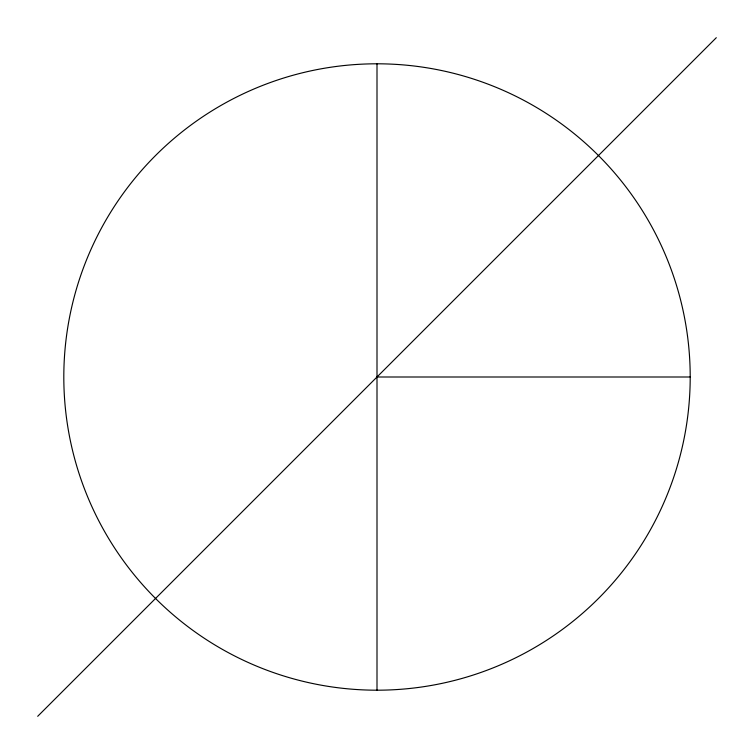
<?xml version="1.0" encoding="UTF-8"?>
<svg xmlns="http://www.w3.org/2000/svg" width="754" height="754" viewBox="0 0 754 754"><rect width="100%" height="100%" fill="white"/><g stroke="black" fill="none" stroke-linecap="round" stroke-linejoin="round"><path stroke-width="1.13" d="M37.7 716.3L716.3 37.7M377 377L690.202 377A313.202 313.202 0 0 1 220.404 648.233A313.202 313.202 0 0 1 220.404 105.758A313.202 313.202 0 0 1 690.202 377M377 63.798L377 690.193"/></g></svg>
